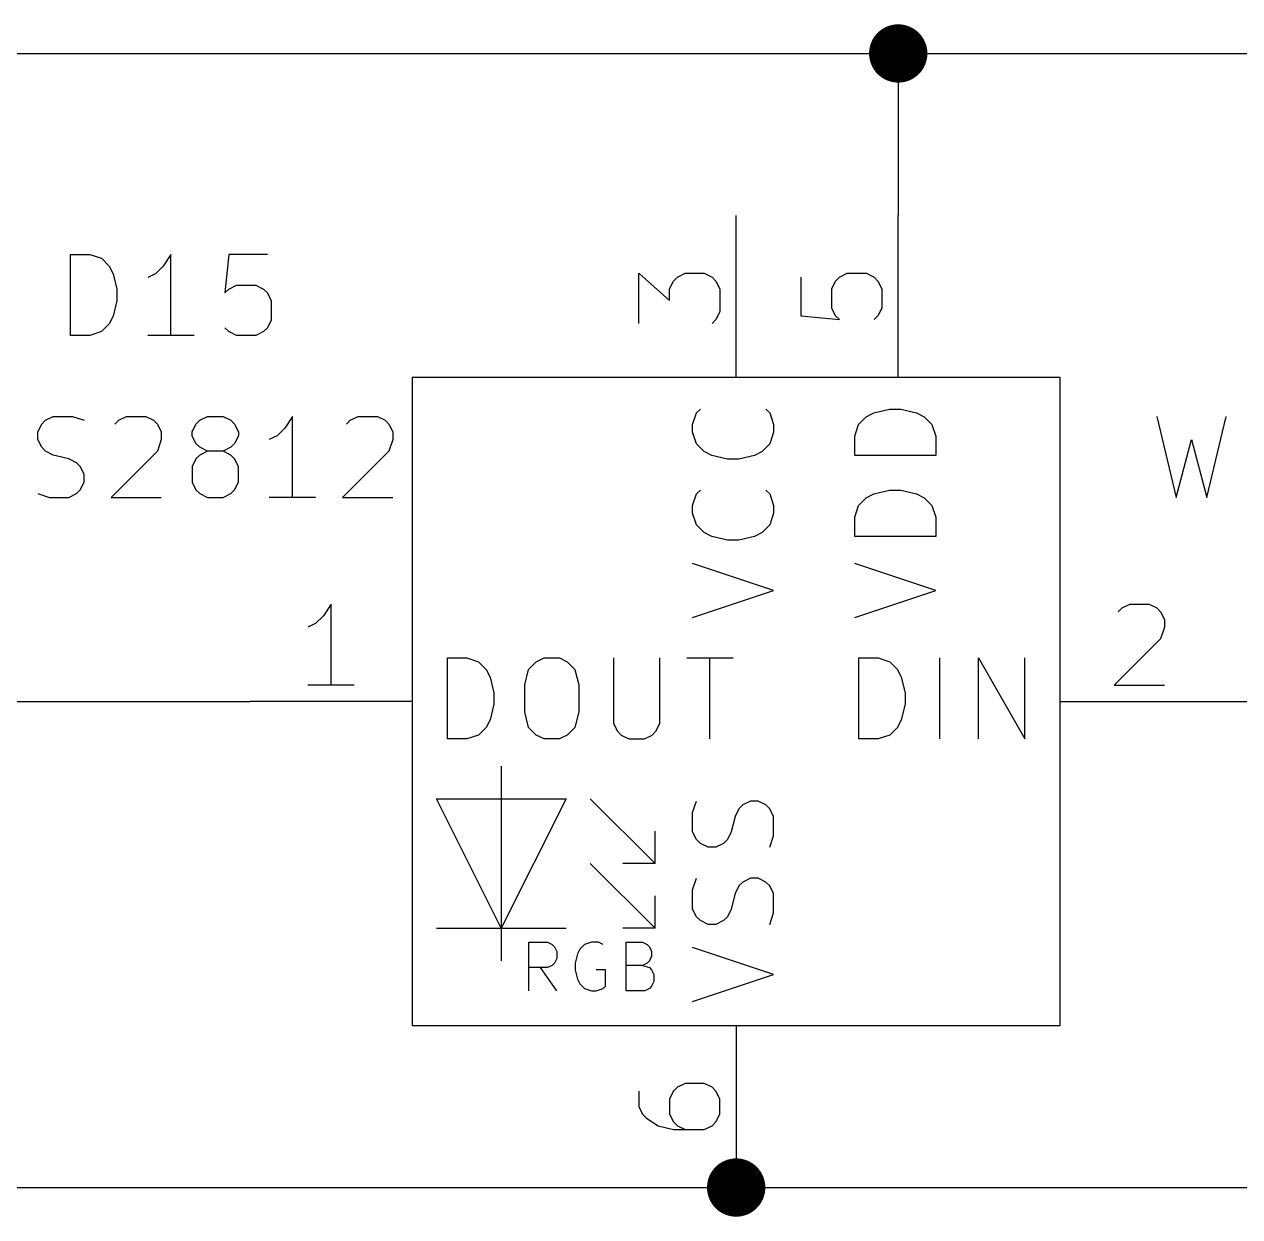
# Model space of a CAD drawing. Extents: x 0.4 to 11.3, y -7.9 to -0.4.
# Drawn here: x 2.461 to 3.211, y -5.568 to -4.832 of the extents above; entities that cross this region are included whole.
import ezdxf

# ---------------------------------------------------------------- set-up
doc = ezdxf.new("R2010")
doc.units = 0
doc.header["$MEASUREMENT"] = 0
for name, color, linetype in [('CYAN2', 4, 'CONTINUOUS'), ('GREEN3', 91, 'CONTINUOUS'), ('LYELLOW', 51, 'CONTINUOUS'), ('RED2', 1, 'CONTINUOUS'), ('RED3', 11, 'CONTINUOUS')]:
    doc.layers.add(name, color=color, linetype=linetype)

msp = doc.modelspace()

# ---------------------------------------------------------------- linework, layer by layer
at = {"layer": 'CYAN2', "linetype": 'CONTINUOUS'}
for p, q in [((2.48928, -5.02404), (2.48928, -4.97404)), ((2.48928, -4.97404), (2.50119, -4.97404)), ((2.48928, -5.02404), (2.48928, -4.97404)), ((2.48928, -4.97404), (2.50119, -4.97404)), ((2.50119, -4.97404), (2.50833, -4.97642)), ((2.50119, -4.97404), (2.50833, -4.97642)), ((2.50833, -4.97642), (2.51309, -4.98119)), ((2.50833, -4.97642), (2.51309, -4.98119)), ((2.55119, -4.97404), (2.54643, -4.98119)), ((2.55119, -4.97404), (2.54643, -4.98119)), ((2.55119, -5.02404), (2.55119, -4.97404)), ((2.55119, -5.02404), (2.55119, -4.97404)), ((2.5869, -4.97404), (2.58452, -4.99785)), ((2.5869, -4.97404), (2.58452, -4.99785)), ((2.61071, -4.97404), (2.5869, -4.97404)), ((2.61071, -4.97404), (2.5869, -4.97404)), ((2.51309, -4.98119), (2.51548, -4.98594)), ((2.51309, -4.98119), (2.51548, -4.98594)), ((2.51548, -4.98594), (2.51785, -4.99547)), ((2.51548, -4.98594), (2.51785, -4.99547)), ((2.54167, -4.98594), (2.53691, -4.98833)), ((2.54167, -4.98594), (2.53691, -4.98833)), ((2.54643, -4.98119), (2.54167, -4.98594)), ((2.54643, -4.98119), (2.54167, -4.98594)), ((2.5869, -4.99547), (2.59167, -4.99309)), ((2.5869, -4.99547), (2.59167, -4.99309)), ((2.59167, -4.99309), (2.60357, -4.99309)), ((2.59167, -4.99309), (2.60357, -4.99309)), ((2.60357, -4.99309), (2.60833, -4.99547)), ((2.60357, -4.99309), (2.60833, -4.99547)), ((2.51785, -4.99547), (2.51785, -5.00261)), ((2.51785, -4.99547), (2.51785, -5.00261)), ((2.58452, -4.99785), (2.5869, -4.99547)), ((2.58452, -4.99785), (2.5869, -4.99547)), ((2.60833, -4.99547), (2.61071, -4.99785)), ((2.60833, -4.99547), (2.61071, -4.99785)), ((2.61071, -4.99785), (2.61309, -5.00261)), ((2.61071, -4.99785), (2.61309, -5.00261)), ((2.51785, -5.00261), (2.51548, -5.01213)), ((2.51785, -5.00261), (2.51548, -5.01213)), ((2.61309, -5.00261), (2.61309, -5.01452)), ((2.61309, -5.00261), (2.61309, -5.01452)), ((2.51309, -5.0169), (2.50833, -5.02166)), ((2.51309, -5.0169), (2.50833, -5.02166)), ((2.51548, -5.01213), (2.51309, -5.0169)), ((2.51548, -5.01213), (2.51309, -5.0169)), ((2.61309, -5.01452), (2.61071, -5.01928)), ((2.61309, -5.01452), (2.61071, -5.01928)), ((2.50119, -5.02404), (2.48928, -5.02404)), ((2.50119, -5.02404), (2.48928, -5.02404)), ((2.50833, -5.02166), (2.50119, -5.02404)), ((2.50833, -5.02166), (2.50119, -5.02404)), ((2.56548, -5.02404), (2.53691, -5.02404)), ((2.56548, -5.02404), (2.53691, -5.02404)), ((2.5869, -5.02166), (2.58452, -5.01928)), ((2.5869, -5.02166), (2.58452, -5.01928)), ((2.59167, -5.02404), (2.5869, -5.02166)), ((2.59167, -5.02404), (2.5869, -5.02166)), ((2.60357, -5.02404), (2.59167, -5.02404)), ((2.60357, -5.02404), (2.59167, -5.02404)), ((2.60833, -5.02166), (2.60357, -5.02404)), ((2.60833, -5.02166), (2.60357, -5.02404)), ((2.61071, -5.01928), (2.60833, -5.02166)), ((2.61071, -5.01928), (2.60833, -5.02166)), ((2.87551, -5.0719), (2.87789, -5.06952)), ((2.87551, -5.0719), (2.87789, -5.06952)), ((2.91837, -5.06952), (2.92075, -5.0719)), ((2.91837, -5.06952), (2.92075, -5.0719)), ((2.98504, -5.0719), (2.99456, -5.06952)), ((2.98504, -5.0719), (2.99456, -5.06952)), ((2.99456, -5.06952), (3.0017, -5.06952)), ((2.99456, -5.06952), (3.0017, -5.06952)), ((3.0017, -5.06952), (3.01122, -5.0719)), ((3.0017, -5.06952), (3.01122, -5.0719)), ((2.47143, -5.0788), (2.47381, -5.07642)), ((2.47143, -5.0788), (2.47381, -5.07642)), ((2.47381, -5.07642), (2.47857, -5.07404)), ((2.47381, -5.07642), (2.47857, -5.07404)), ((2.47857, -5.07404), (2.49047, -5.07404)), ((2.47857, -5.07404), (2.49047, -5.07404)), ((2.49047, -5.07404), (2.49762, -5.07642)), ((2.49047, -5.07404), (2.49762, -5.07642)), ((2.51667, -5.0788), (2.51904, -5.07642)), ((2.51667, -5.0788), (2.51904, -5.07642)), ((2.51904, -5.07642), (2.52381, -5.07404)), ((2.51904, -5.07642), (2.52381, -5.07404)), ((2.52381, -5.07404), (2.53571, -5.07404)), ((2.52381, -5.07404), (2.53571, -5.07404)), ((2.53571, -5.07404), (2.54047, -5.07642)), ((2.53571, -5.07404), (2.54047, -5.07642)), ((2.54047, -5.07642), (2.54285, -5.0788)), ((2.54047, -5.07642), (2.54285, -5.0788)), ((2.56666, -5.0788), (2.56904, -5.07642)), ((2.56666, -5.0788), (2.56904, -5.07642)), ((2.56904, -5.07642), (2.57381, -5.07404)), ((2.56904, -5.07642), (2.57381, -5.07404)), ((2.57381, -5.07404), (2.58333, -5.07404)), ((2.57381, -5.07404), (2.58333, -5.07404)), ((2.58333, -5.07404), (2.58809, -5.07642)), ((2.58333, -5.07404), (2.58809, -5.07642)), ((2.58809, -5.07642), (2.59047, -5.0788)), ((2.58809, -5.07642), (2.59047, -5.0788)), ((2.62619, -5.07404), (2.62143, -5.08119)), ((2.62619, -5.07404), (2.62143, -5.08119)), ((2.62619, -5.12404), (2.62619, -5.07404)), ((2.62619, -5.12404), (2.62619, -5.07404)), ((2.65952, -5.0788), (2.6619, -5.07642)), ((2.65952, -5.0788), (2.6619, -5.07642)), ((2.6619, -5.07642), (2.66666, -5.07404)), ((2.6619, -5.07642), (2.66666, -5.07404)), ((2.66666, -5.07404), (2.67857, -5.07404)), ((2.66666, -5.07404), (2.67857, -5.07404)), ((2.67857, -5.07404), (2.68333, -5.07642)), ((2.67857, -5.07404), (2.68333, -5.07642)), ((2.68333, -5.07642), (2.68571, -5.0788)), ((2.68333, -5.07642), (2.68571, -5.0788)), ((2.87313, -5.07905), (2.87551, -5.0719)), ((2.87313, -5.07905), (2.87551, -5.0719)), ((2.92075, -5.0719), (2.92313, -5.07905)), ((2.92075, -5.0719), (2.92313, -5.07905)), ((2.97551, -5.07905), (2.98028, -5.07428)), ((2.97551, -5.07905), (2.98028, -5.07428)), ((2.98028, -5.07428), (2.98504, -5.0719)), ((2.98028, -5.07428), (2.98504, -5.0719)), ((3.01122, -5.0719), (3.01599, -5.07428)), ((3.01122, -5.0719), (3.01599, -5.07428)), ((3.01599, -5.07428), (3.02075, -5.07905)), ((3.01599, -5.07428), (3.02075, -5.07905)), ((3.15952, -5.07404), (3.17143, -5.12404)), ((3.15952, -5.07404), (3.17143, -5.12404)), ((3.19048, -5.12404), (3.20238, -5.07404)), ((3.19048, -5.12404), (3.20238, -5.07404)), ((2.46905, -5.08356), (2.47143, -5.0788)), ((2.46905, -5.08356), (2.47143, -5.0788)), ((2.46905, -5.08833), (2.46905, -5.08356)), ((2.46905, -5.08833), (2.46905, -5.08356)), ((2.54285, -5.0788), (2.54524, -5.08356)), ((2.54285, -5.0788), (2.54524, -5.08356)), ((2.54524, -5.08356), (2.54524, -5.08833)), ((2.54524, -5.08356), (2.54524, -5.08833)), ((2.56428, -5.08356), (2.56666, -5.0788)), ((2.56428, -5.08356), (2.56666, -5.0788)), ((2.56428, -5.08594), (2.56428, -5.08356)), ((2.56428, -5.08594), (2.56428, -5.08356)), ((2.59047, -5.0788), (2.59285, -5.08356)), ((2.59047, -5.0788), (2.59285, -5.08356)), ((2.59285, -5.08356), (2.59285, -5.08594)), ((2.59285, -5.08356), (2.59285, -5.08594)), ((2.62143, -5.08119), (2.61666, -5.08594)), ((2.62143, -5.08119), (2.61666, -5.08594)), ((2.68571, -5.0788), (2.68809, -5.08356)), ((2.68571, -5.0788), (2.68809, -5.08356)), ((2.68809, -5.08356), (2.68809, -5.08833)), ((2.68809, -5.08356), (2.68809, -5.08833)), ((2.87313, -5.08381), (2.87313, -5.07905)), ((2.87313, -5.08381), (2.87313, -5.07905)), ((2.87551, -5.09095), (2.87313, -5.08381)), ((2.87551, -5.09095), (2.87313, -5.08381)), ((2.92313, -5.08381), (2.92075, -5.09095)), ((2.92313, -5.08381), (2.92075, -5.09095)), ((2.92313, -5.07905), (2.92313, -5.08381)), ((2.92313, -5.07905), (2.92313, -5.08381)), ((2.97313, -5.08619), (2.97551, -5.07905)), ((2.97313, -5.08619), (2.97551, -5.07905)), ((3.02075, -5.07905), (3.02313, -5.08619)), ((3.02075, -5.07905), (3.02313, -5.08619)), ((2.47143, -5.09309), (2.46905, -5.08833)), ((2.47143, -5.09309), (2.46905, -5.08833)), ((2.54524, -5.08833), (2.54285, -5.09547)), ((2.54524, -5.08833), (2.54285, -5.09547)), ((2.56666, -5.09071), (2.56428, -5.08594)), ((2.56666, -5.09071), (2.56428, -5.08594)), ((2.56904, -5.09309), (2.56666, -5.09071)), ((2.56904, -5.09309), (2.56666, -5.09071)), ((2.59047, -5.09071), (2.58809, -5.09309)), ((2.59047, -5.09071), (2.58809, -5.09309)), ((2.59285, -5.08594), (2.59047, -5.09071)), ((2.59285, -5.08594), (2.59047, -5.09071)), ((2.61666, -5.08594), (2.6119, -5.08833)), ((2.61666, -5.08594), (2.6119, -5.08833)), ((2.68809, -5.08833), (2.68571, -5.09547)), ((2.68809, -5.08833), (2.68571, -5.09547)), ((2.88028, -5.09571), (2.87551, -5.09095)), ((2.88028, -5.09571), (2.87551, -5.09095)), ((2.92075, -5.09095), (2.91599, -5.09571)), ((2.92075, -5.09095), (2.91599, -5.09571)), ((2.97313, -5.09809), (2.97313, -5.08619)), ((2.97313, -5.09809), (2.97313, -5.08619)), ((3.02313, -5.08619), (3.02313, -5.09809)), ((3.02313, -5.08619), (3.02313, -5.09809)), ((3.17143, -5.12404), (3.18095, -5.08833)), ((3.17143, -5.12404), (3.18095, -5.08833)), ((3.18095, -5.08833), (3.19048, -5.12404)), ((3.18095, -5.08833), (3.19048, -5.12404)), ((2.47381, -5.09547), (2.47143, -5.09309)), ((2.47381, -5.09547), (2.47143, -5.09309)), ((2.47857, -5.09785), (2.47381, -5.09547)), ((2.47857, -5.09785), (2.47381, -5.09547)), ((2.48809, -5.10023), (2.47857, -5.09785)), ((2.48809, -5.10023), (2.47857, -5.09785)), ((2.54285, -5.09547), (2.51428, -5.12404)), ((2.54285, -5.09547), (2.51428, -5.12404)), ((2.56904, -5.09785), (2.56666, -5.10023)), ((2.56904, -5.09785), (2.56666, -5.10023)), ((2.57381, -5.09547), (2.56904, -5.09309)), ((2.57381, -5.09547), (2.56904, -5.09309)), ((2.57381, -5.09547), (2.56904, -5.09785)), ((2.57381, -5.09547), (2.56904, -5.09785)), ((2.58333, -5.09547), (2.57381, -5.09547)), ((2.58333, -5.09547), (2.57381, -5.09547)), ((2.58809, -5.09309), (2.58333, -5.09547)), ((2.58809, -5.09309), (2.58333, -5.09547)), ((2.58809, -5.09785), (2.58333, -5.09547)), ((2.58809, -5.09785), (2.58333, -5.09547)), ((2.59047, -5.10023), (2.58809, -5.09785)), ((2.59047, -5.10023), (2.58809, -5.09785)), ((2.68571, -5.09547), (2.65714, -5.12404)), ((2.68571, -5.09547), (2.65714, -5.12404)), ((2.88504, -5.09809), (2.88028, -5.09571)), ((2.88504, -5.09809), (2.88028, -5.09571)), ((2.89456, -5.10047), (2.88504, -5.09809)), ((2.89456, -5.10047), (2.88504, -5.09809)), ((2.91122, -5.09809), (2.9017, -5.10047)), ((2.91122, -5.09809), (2.9017, -5.10047)), ((2.91599, -5.09571), (2.91122, -5.09809)), ((2.91599, -5.09571), (2.91122, -5.09809)), ((3.02313, -5.09809), (2.97313, -5.09809)), ((3.02313, -5.09809), (2.97313, -5.09809)), ((2.49285, -5.10261), (2.48809, -5.10023)), ((2.49285, -5.10261), (2.48809, -5.10023)), ((2.49524, -5.10499), (2.49285, -5.10261)), ((2.49524, -5.10499), (2.49285, -5.10261)), ((2.49762, -5.10976), (2.49524, -5.10499)), ((2.49762, -5.10976), (2.49524, -5.10499)), ((2.56666, -5.10023), (2.56428, -5.10499)), ((2.56666, -5.10023), (2.56428, -5.10499)), ((2.56428, -5.10499), (2.56428, -5.11452)), ((2.56428, -5.10499), (2.56428, -5.11452)), ((2.59285, -5.10499), (2.59047, -5.10023)), ((2.59285, -5.10499), (2.59047, -5.10023)), ((2.59285, -5.11452), (2.59285, -5.10499)), ((2.59285, -5.11452), (2.59285, -5.10499)), ((2.9017, -5.10047), (2.89456, -5.10047)), ((2.9017, -5.10047), (2.89456, -5.10047)), ((2.49524, -5.11928), (2.49762, -5.11452)), ((2.49524, -5.11928), (2.49762, -5.11452)), ((2.49762, -5.11452), (2.49762, -5.10976)), ((2.49762, -5.11452), (2.49762, -5.10976)), ((2.56428, -5.11452), (2.56666, -5.11928)), ((2.56428, -5.11452), (2.56666, -5.11928)), ((2.59047, -5.11928), (2.59285, -5.11452)), ((2.59047, -5.11928), (2.59285, -5.11452)), ((2.46905, -5.12166), (2.47619, -5.12404)), ((2.46905, -5.12166), (2.47619, -5.12404)), ((2.48809, -5.12404), (2.49285, -5.12166)), ((2.48809, -5.12404), (2.49285, -5.12166)), ((2.49285, -5.12166), (2.49524, -5.11928)), ((2.49285, -5.12166), (2.49524, -5.11928)), ((2.56666, -5.11928), (2.56904, -5.12166)), ((2.56666, -5.11928), (2.56904, -5.12166)), ((2.56904, -5.12166), (2.57381, -5.12404)), ((2.56904, -5.12166), (2.57381, -5.12404)), ((2.58333, -5.12404), (2.58809, -5.12166)), ((2.58333, -5.12404), (2.58809, -5.12166)), ((2.58809, -5.12166), (2.59047, -5.11928)), ((2.58809, -5.12166), (2.59047, -5.11928)), ((2.87313, -5.12905), (2.87551, -5.1219)), ((2.87313, -5.12905), (2.87551, -5.1219)), ((2.87551, -5.1219), (2.87789, -5.11952)), ((2.87551, -5.1219), (2.87789, -5.11952)), ((2.91837, -5.11952), (2.92075, -5.1219)), ((2.91837, -5.11952), (2.92075, -5.1219)), ((2.92075, -5.1219), (2.92313, -5.12905)), ((2.92075, -5.1219), (2.92313, -5.12905)), ((2.98028, -5.12428), (2.98504, -5.1219)), ((2.98028, -5.12428), (2.98504, -5.1219)), ((2.98504, -5.1219), (2.99456, -5.11952)), ((2.98504, -5.1219), (2.99456, -5.11952)), ((2.99456, -5.11952), (3.0017, -5.11952)), ((2.99456, -5.11952), (3.0017, -5.11952)), ((3.0017, -5.11952), (3.01122, -5.1219)), ((3.0017, -5.11952), (3.01122, -5.1219)), ((3.01122, -5.1219), (3.01599, -5.12428)), ((3.01122, -5.1219), (3.01599, -5.12428)), ((2.47619, -5.12404), (2.48809, -5.12404)), ((2.47619, -5.12404), (2.48809, -5.12404)), ((2.51428, -5.12404), (2.54524, -5.12404)), ((2.51428, -5.12404), (2.54524, -5.12404)), ((2.57381, -5.12404), (2.58333, -5.12404)), ((2.57381, -5.12404), (2.58333, -5.12404)), ((2.64047, -5.12404), (2.6119, -5.12404)), ((2.64047, -5.12404), (2.6119, -5.12404)), ((2.65714, -5.12404), (2.68809, -5.12404)), ((2.65714, -5.12404), (2.68809, -5.12404)), ((2.87313, -5.13381), (2.87313, -5.12905)), ((2.87313, -5.13381), (2.87313, -5.12905)), ((2.92313, -5.12905), (2.92313, -5.13381)), ((2.92313, -5.12905), (2.92313, -5.13381)), ((2.97313, -5.13619), (2.97551, -5.12905)), ((2.97313, -5.13619), (2.97551, -5.12905)), ((2.97551, -5.12905), (2.98028, -5.12428)), ((2.97551, -5.12905), (2.98028, -5.12428)), ((3.01599, -5.12428), (3.02075, -5.12905)), ((3.01599, -5.12428), (3.02075, -5.12905)), ((3.02075, -5.12905), (3.02313, -5.13619)), ((3.02075, -5.12905), (3.02313, -5.13619)), ((2.87551, -5.14095), (2.87313, -5.13381)), ((2.87551, -5.14095), (2.87313, -5.13381)), ((2.92313, -5.13381), (2.92075, -5.14095)), ((2.92313, -5.13381), (2.92075, -5.14095)), ((2.97313, -5.14809), (2.97313, -5.13619)), ((2.97313, -5.14809), (2.97313, -5.13619)), ((3.02313, -5.13619), (3.02313, -5.14809)), ((3.02313, -5.13619), (3.02313, -5.14809)), ((2.88028, -5.14571), (2.87551, -5.14095)), ((2.88028, -5.14571), (2.87551, -5.14095)), ((2.92075, -5.14095), (2.91599, -5.14571)), ((2.92075, -5.14095), (2.91599, -5.14571)), ((2.88504, -5.14809), (2.88028, -5.14571)), ((2.88504, -5.14809), (2.88028, -5.14571)), ((2.89456, -5.15047), (2.88504, -5.14809)), ((2.89456, -5.15047), (2.88504, -5.14809)), ((2.9017, -5.15047), (2.89456, -5.15047)), ((2.9017, -5.15047), (2.89456, -5.15047)), ((2.91122, -5.14809), (2.9017, -5.15047)), ((2.91122, -5.14809), (2.9017, -5.15047)), ((2.91599, -5.14571), (2.91122, -5.14809)), ((2.91599, -5.14571), (2.91122, -5.14809)), ((3.02313, -5.14809), (2.97313, -5.14809)), ((3.02313, -5.14809), (2.97313, -5.14809)), ((2.92313, -5.18143), (2.87313, -5.16476)), ((2.92313, -5.18143), (2.87313, -5.16476)), ((3.02313, -5.18143), (2.97313, -5.16476)), ((3.02313, -5.18143), (2.97313, -5.16476)), ((2.87313, -5.19809), (2.92313, -5.18143)), ((2.87313, -5.19809), (2.92313, -5.18143)), ((2.97313, -5.19809), (3.02313, -5.18143)), ((2.97313, -5.19809), (3.02313, -5.18143)), ((2.7219, -5.27313), (2.7219, -5.22313)), ((2.7219, -5.22313), (2.73381, -5.22313)), ((2.7219, -5.27313), (2.7219, -5.22313)), ((2.7219, -5.22313), (2.73381, -5.22313)), ((2.73381, -5.22313), (2.74095, -5.22551)), ((2.73381, -5.22313), (2.74095, -5.22551)), ((2.74095, -5.22551), (2.74571, -5.23028)), ((2.74095, -5.22551), (2.74571, -5.23028)), ((2.7719, -5.23028), (2.77667, -5.22551)), ((2.7719, -5.23028), (2.77667, -5.22551)), ((2.77667, -5.22551), (2.78143, -5.22313)), ((2.77667, -5.22551), (2.78143, -5.22313)), ((2.78143, -5.22313), (2.79095, -5.22313)), ((2.78143, -5.22313), (2.79095, -5.22313)), ((2.79095, -5.22313), (2.79571, -5.22551)), ((2.79095, -5.22313), (2.79571, -5.22551)), ((2.79571, -5.22551), (2.80047, -5.23028)), ((2.79571, -5.22551), (2.80047, -5.23028)), ((2.82428, -5.22313), (2.82428, -5.26361)), ((2.82428, -5.22313), (2.82428, -5.26361)), ((2.85285, -5.26361), (2.85285, -5.22313)), ((2.85285, -5.26361), (2.85285, -5.22313)), ((2.86952, -5.22313), (2.89809, -5.22313)), ((2.86952, -5.22313), (2.89809, -5.22313)), ((2.88381, -5.27313), (2.88381, -5.22313)), ((2.88381, -5.27313), (2.88381, -5.22313)), ((2.97571, -5.27313), (2.97571, -5.22313)), ((2.97571, -5.22313), (2.98761, -5.22313)), ((2.97571, -5.27313), (2.97571, -5.22313)), ((2.97571, -5.22313), (2.98761, -5.22313)), ((2.98761, -5.22313), (2.99476, -5.22551)), ((2.98761, -5.22313), (2.99476, -5.22551)), ((2.99476, -5.22551), (2.99952, -5.23028)), ((2.99476, -5.22551), (2.99952, -5.23028)), ((3.02571, -5.27313), (3.02571, -5.22313)), ((3.02571, -5.27313), (3.02571, -5.22313)), ((3.04952, -5.27313), (3.04952, -5.22313)), ((3.04952, -5.22313), (3.07809, -5.27313)), ((3.04952, -5.27313), (3.04952, -5.22313)), ((3.04952, -5.22313), (3.07809, -5.27313)), ((3.07809, -5.27313), (3.07809, -5.22313)), ((3.07809, -5.27313), (3.07809, -5.22313)), ((2.74571, -5.23028), (2.74809, -5.23504)), ((2.74571, -5.23028), (2.74809, -5.23504)), ((2.76952, -5.2398), (2.7719, -5.23028)), ((2.76952, -5.2398), (2.7719, -5.23028)), ((2.80047, -5.23028), (2.80285, -5.2398)), ((2.80047, -5.23028), (2.80285, -5.2398)), ((2.99952, -5.23028), (3.0019, -5.23504)), ((2.99952, -5.23028), (3.0019, -5.23504)), ((2.74809, -5.23504), (2.75047, -5.24456)), ((2.74809, -5.23504), (2.75047, -5.24456)), ((2.76952, -5.25646), (2.76952, -5.2398)), ((2.76952, -5.25646), (2.76952, -5.2398)), ((2.80285, -5.2398), (2.80285, -5.25646)), ((2.80285, -5.2398), (2.80285, -5.25646)), ((3.0019, -5.23504), (3.00428, -5.24456)), ((3.0019, -5.23504), (3.00428, -5.24456)), ((2.75047, -5.24456), (2.75047, -5.2517)), ((2.75047, -5.24456), (2.75047, -5.2517)), ((3.00428, -5.24456), (3.00428, -5.2517)), ((3.00428, -5.24456), (3.00428, -5.2517)), ((2.75047, -5.2517), (2.74809, -5.26122)), ((2.75047, -5.2517), (2.74809, -5.26122)), ((2.7719, -5.26599), (2.76952, -5.25646)), ((2.7719, -5.26599), (2.76952, -5.25646)), ((2.80285, -5.25646), (2.80047, -5.26599)), ((2.80285, -5.25646), (2.80047, -5.26599)), ((3.00428, -5.2517), (3.0019, -5.26122)), ((3.00428, -5.2517), (3.0019, -5.26122)), ((2.74809, -5.26122), (2.74571, -5.26599)), ((2.74809, -5.26122), (2.74571, -5.26599)), ((2.82428, -5.26361), (2.82667, -5.26837)), ((2.82428, -5.26361), (2.82667, -5.26837)), ((2.85048, -5.26837), (2.85285, -5.26361)), ((2.85048, -5.26837), (2.85285, -5.26361)), ((3.0019, -5.26122), (2.99952, -5.26599)), ((3.0019, -5.26122), (2.99952, -5.26599)), ((2.74095, -5.27075), (2.73381, -5.27313)), ((2.74095, -5.27075), (2.73381, -5.27313)), ((2.74571, -5.26599), (2.74095, -5.27075)), ((2.74571, -5.26599), (2.74095, -5.27075)), ((2.77667, -5.27075), (2.7719, -5.26599)), ((2.77667, -5.27075), (2.7719, -5.26599)), ((2.78143, -5.27313), (2.77667, -5.27075)), ((2.78143, -5.27313), (2.77667, -5.27075)), ((2.79571, -5.27075), (2.79095, -5.27313)), ((2.79571, -5.27075), (2.79095, -5.27313)), ((2.80047, -5.26599), (2.79571, -5.27075)), ((2.80047, -5.26599), (2.79571, -5.27075)), ((2.82667, -5.26837), (2.82905, -5.27075)), ((2.82667, -5.26837), (2.82905, -5.27075)), ((2.82905, -5.27075), (2.83381, -5.27313)), ((2.82905, -5.27075), (2.83381, -5.27313)), ((2.84333, -5.27313), (2.84809, -5.27075)), ((2.84333, -5.27313), (2.84809, -5.27075)), ((2.84809, -5.27075), (2.85048, -5.26837)), ((2.84809, -5.27075), (2.85048, -5.26837)), ((2.99476, -5.27075), (2.98761, -5.27313)), ((2.99476, -5.27075), (2.98761, -5.27313)), ((2.99952, -5.26599), (2.99476, -5.27075)), ((2.99952, -5.26599), (2.99476, -5.27075)), ((2.73381, -5.27313), (2.7219, -5.27313)), ((2.73381, -5.27313), (2.7219, -5.27313)), ((2.79095, -5.27313), (2.78143, -5.27313)), ((2.79095, -5.27313), (2.78143, -5.27313)), ((2.83381, -5.27313), (2.84333, -5.27313)), ((2.83381, -5.27313), (2.84333, -5.27313)), ((2.98761, -5.27313), (2.97571, -5.27313)), ((2.98761, -5.27313), (2.97571, -5.27313)), ((2.87313, -5.31857), (2.87551, -5.31143)), ((2.87313, -5.31857), (2.87551, -5.31143)), ((2.9017, -5.31619), (2.89932, -5.32095)), ((2.9017, -5.31619), (2.89932, -5.32095)), ((2.90408, -5.31381), (2.9017, -5.31619)), ((2.90408, -5.31381), (2.9017, -5.31619)), ((2.90885, -5.31143), (2.90408, -5.31381)), ((2.90885, -5.31143), (2.90408, -5.31381)), ((2.91361, -5.31143), (2.90885, -5.31143)), ((2.91361, -5.31143), (2.90885, -5.31143)), ((2.91837, -5.31381), (2.91361, -5.31143)), ((2.91837, -5.31381), (2.91361, -5.31143)), ((2.92075, -5.31619), (2.91837, -5.31381)), ((2.92075, -5.31619), (2.91837, -5.31381)), ((2.92313, -5.32095), (2.92075, -5.31619)), ((2.92313, -5.32095), (2.92075, -5.31619)), ((2.87313, -5.33047), (2.87313, -5.31857)), ((2.87313, -5.33047), (2.87313, -5.31857)), ((2.89932, -5.32095), (2.89694, -5.33047)), ((2.89932, -5.32095), (2.89694, -5.33047)), ((2.92313, -5.33285), (2.92313, -5.32095)), ((2.92313, -5.33285), (2.92313, -5.32095)), ((2.87551, -5.33524), (2.87313, -5.33047)), ((2.87551, -5.33524), (2.87313, -5.33047)), ((2.89694, -5.33047), (2.89456, -5.33524)), ((2.89694, -5.33047), (2.89456, -5.33524)), ((2.87789, -5.33762), (2.87551, -5.33524)), ((2.87789, -5.33762), (2.87551, -5.33524)), ((2.88265, -5.34), (2.87789, -5.33762)), ((2.88265, -5.34), (2.87789, -5.33762)), ((2.88742, -5.34), (2.88265, -5.34)), ((2.88742, -5.34), (2.88265, -5.34)), ((2.89218, -5.33762), (2.88742, -5.34)), ((2.89218, -5.33762), (2.88742, -5.34)), ((2.89456, -5.33524), (2.89218, -5.33762)), ((2.89456, -5.33524), (2.89218, -5.33762)), ((2.92075, -5.34), (2.92313, -5.33285)), ((2.92075, -5.34), (2.92313, -5.33285)), ((2.87313, -5.36619), (2.87551, -5.35904)), ((2.87313, -5.36619), (2.87551, -5.35904)), ((2.90408, -5.36143), (2.9017, -5.36381)), ((2.90408, -5.36143), (2.9017, -5.36381)), ((2.90885, -5.35904), (2.90408, -5.36143)), ((2.90885, -5.35904), (2.90408, -5.36143)), ((2.91361, -5.35904), (2.90885, -5.35904)), ((2.91361, -5.35904), (2.90885, -5.35904)), ((2.91837, -5.36143), (2.91361, -5.35904)), ((2.91837, -5.36143), (2.91361, -5.35904)), ((2.92075, -5.36381), (2.91837, -5.36143)), ((2.92075, -5.36381), (2.91837, -5.36143)), ((2.87313, -5.37809), (2.87313, -5.36619)), ((2.87313, -5.37809), (2.87313, -5.36619)), ((2.89932, -5.36857), (2.89694, -5.37809)), ((2.89932, -5.36857), (2.89694, -5.37809)), ((2.9017, -5.36381), (2.89932, -5.36857)), ((2.9017, -5.36381), (2.89932, -5.36857)), ((2.92313, -5.36857), (2.92075, -5.36381)), ((2.92313, -5.36857), (2.92075, -5.36381)), ((2.92313, -5.38047), (2.92313, -5.36857)), ((2.92313, -5.38047), (2.92313, -5.36857)), ((2.87551, -5.38285), (2.87313, -5.37809)), ((2.87551, -5.38285), (2.87313, -5.37809)), ((2.87789, -5.38524), (2.87551, -5.38285)), ((2.87789, -5.38524), (2.87551, -5.38285)), ((2.89456, -5.38285), (2.89218, -5.38524)), ((2.89456, -5.38285), (2.89218, -5.38524)), ((2.89694, -5.37809), (2.89456, -5.38285)), ((2.89694, -5.37809), (2.89456, -5.38285)), ((2.92075, -5.38761), (2.92313, -5.38047)), ((2.92075, -5.38761), (2.92313, -5.38047)), ((2.88265, -5.38761), (2.87789, -5.38524)), ((2.88265, -5.38761), (2.87789, -5.38524)), ((2.88742, -5.38761), (2.88265, -5.38761)), ((2.88742, -5.38761), (2.88265, -5.38761)), ((2.89218, -5.38524), (2.88742, -5.38761)), ((2.89218, -5.38524), (2.88742, -5.38761)), ((2.92313, -5.41857), (2.87313, -5.4019)), ((2.92313, -5.41857), (2.87313, -5.4019)), ((2.87313, -5.43524), (2.92313, -5.41857)), ((2.87313, -5.43524), (2.92313, -5.41857))]:
    msp.add_line(p, q, dxfattribs=at)
at = {"layer": 'GREEN3', "linetype": 'CONTINUOUS'}
for p, q in [((2.25, -4.85), (3, -4.85)), ((3, -4.85), (3.75, -4.85)), ((3, -4.85), (3, -4.95)), ((2.45, -5.25), (2.6, -5.25)), ((3.2, -5.25), (3.35, -5.25)), ((2.15, -5.55), (2.9, -5.55)), ((2.9, -5.55), (3.65, -5.55))]:
    msp.add_line(p, q, dxfattribs=at)
at = {"layer": 'GREEN3', "const_width": 0.018}
for points in [[(2.991, -4.85, 1), (3.009, -4.85, 1)], [(2.891, -5.55, 1), (2.909, -5.55, 1)]]:
    msp.add_lwpolyline(points, format="xyb", close=True, dxfattribs=at)
at = {"layer": 'LYELLOW', "linetype": 'CONTINUOUS'}
for p, q in [((2.7, -5.05), (2.7, -5.45)), ((3.1, -5.05), (2.7, -5.05)), ((3.1, -5.45), (3.1, -5.05)), ((2.7, -5.45), (3.1, -5.45))]:
    msp.add_line(p, q, dxfattribs=at)
at = {"layer": 'RED2', "linetype": 'CONTINUOUS'}
for p, q in [((2.9, -5.05), (2.9, -4.95)), ((2.9, -5.05), (2.9, -4.95)), ((3, -5.05), (3, -4.95)), ((3, -5.05), (3, -4.95)), ((2.7, -5.05), (2.7, -5.45)), ((3.1, -5.05), (2.7, -5.05)), ((3.1, -5.45), (3.1, -5.05)), ((2.7, -5.25), (2.6, -5.25)), ((2.7, -5.25), (2.6, -5.25)), ((3.1, -5.25), (3.2, -5.25)), ((3.1, -5.25), (3.2, -5.25)), ((2.755, -5.29), (2.755, -5.39)), ((2.715, -5.31), (2.795, -5.31)), ((2.755, -5.39), (2.715, -5.31)), ((2.795, -5.31), (2.755, -5.39)), ((2.81, -5.31), (2.85, -5.35)), ((2.85, -5.35), (2.85, -5.33)), ((2.81, -5.35), (2.85, -5.39)), ((2.85, -5.35), (2.83, -5.35)), ((2.85, -5.39), (2.85, -5.37)), ((2.715, -5.39), (2.795, -5.39)), ((2.755, -5.39), (2.755, -5.41)), ((2.85, -5.39), (2.83, -5.39)), ((2.77214, -5.42856), (2.77214, -5.39856)), ((2.77214, -5.39856), (2.78357, -5.39856)), ((2.78357, -5.39856), (2.78643, -5.39999)), ((2.78643, -5.39999), (2.78785, -5.40142)), ((2.80643, -5.39999), (2.80357, -5.40285)), ((2.81071, -5.39856), (2.80643, -5.39999)), ((2.815, -5.39856), (2.81071, -5.39856)), ((2.81785, -5.39999), (2.815, -5.39856)), ((2.83214, -5.42856), (2.83214, -5.39856)), ((2.83214, -5.39856), (2.84214, -5.39856)), ((2.84214, -5.39856), (2.845, -5.39999)), ((2.845, -5.39999), (2.84643, -5.40142)), ((2.78785, -5.40142), (2.78928, -5.40428)), ((2.78928, -5.40428), (2.78928, -5.40856)), ((2.80214, -5.40571), (2.80071, -5.41142)), ((2.80357, -5.40285), (2.80214, -5.40571)), ((2.84643, -5.40142), (2.84785, -5.40428)), ((2.84785, -5.40714), (2.84643, -5.40999)), ((2.84785, -5.40428), (2.84785, -5.40714)), ((2.78357, -5.41428), (2.77214, -5.41428)), ((2.78928, -5.42856), (2.77928, -5.41428)), ((2.78643, -5.41285), (2.78357, -5.41428)), ((2.78785, -5.41142), (2.78643, -5.41285)), ((2.78928, -5.40856), (2.78785, -5.41142)), ((2.80071, -5.41142), (2.80071, -5.41571)), ((2.84214, -5.41285), (2.83214, -5.41285)), ((2.845, -5.41142), (2.84214, -5.41285)), ((2.84214, -5.41285), (2.84643, -5.41428)), ((2.84643, -5.40999), (2.845, -5.41142)), ((2.84643, -5.41428), (2.84785, -5.41571)), ((2.80071, -5.41571), (2.80214, -5.42142)), ((2.80214, -5.42142), (2.80357, -5.42428)), ((2.81928, -5.41571), (2.81357, -5.41571)), ((2.81928, -5.42571), (2.81928, -5.41571)), ((2.84785, -5.41571), (2.84928, -5.41856)), ((2.84928, -5.41856), (2.84928, -5.42285)), ((2.80357, -5.42428), (2.80643, -5.42714)), ((2.80643, -5.42714), (2.81071, -5.42856)), ((2.81071, -5.42856), (2.81357, -5.42856)), ((2.81357, -5.42856), (2.81785, -5.42714)), ((2.81785, -5.42714), (2.81928, -5.42571)), ((2.84357, -5.42856), (2.83214, -5.42856)), ((2.84643, -5.42714), (2.84357, -5.42856)), ((2.84785, -5.42571), (2.84643, -5.42714)), ((2.84928, -5.42285), (2.84785, -5.42571)), ((2.7, -5.45), (3.1, -5.45)), ((2.9, -5.45), (2.9, -5.55)), ((2.9, -5.45), (2.9, -5.55))]:
    msp.add_line(p, q, dxfattribs=at)
at = {"layer": 'RED3', "linetype": 'CONTINUOUS'}
for p, q in [((2.83988, -5.01666), (2.83988, -4.98571)), ((2.83988, -4.98571), (2.85893, -5.00238)), ((2.83988, -5.01666), (2.83988, -4.98571)), ((2.83988, -4.98571), (2.85893, -5.00238)), ((2.86369, -4.98809), (2.86845, -4.98571)), ((2.86369, -4.98809), (2.86845, -4.98571)), ((2.86845, -4.98571), (2.88035, -4.98571)), ((2.86845, -4.98571), (2.88035, -4.98571)), ((2.88035, -4.98571), (2.88512, -4.98809)), ((2.88035, -4.98571), (2.88512, -4.98809)), ((2.96369, -4.98809), (2.96845, -4.98571)), ((2.96369, -4.98809), (2.96845, -4.98571)), ((2.96845, -4.98571), (2.98035, -4.98571)), ((2.96845, -4.98571), (2.98035, -4.98571)), ((2.98035, -4.98571), (2.98512, -4.98809)), ((2.98035, -4.98571), (2.98512, -4.98809)), ((2.85893, -4.99523), (2.86131, -4.99047)), ((2.85893, -4.99523), (2.86131, -4.99047)), ((2.86131, -4.99047), (2.86369, -4.98809)), ((2.86131, -4.99047), (2.86369, -4.98809)), ((2.88512, -4.98809), (2.8875, -4.99047)), ((2.88512, -4.98809), (2.8875, -4.99047)), ((2.8875, -4.99047), (2.88988, -4.99523)), ((2.8875, -4.99047), (2.88988, -4.99523)), ((2.93988, -4.98809), (2.93988, -5.0119)), ((2.93988, -4.98809), (2.93988, -5.0119)), ((2.95893, -4.99523), (2.96131, -4.99047)), ((2.95893, -4.99523), (2.96131, -4.99047)), ((2.96131, -4.99047), (2.96369, -4.98809)), ((2.96131, -4.99047), (2.96369, -4.98809)), ((2.98512, -4.98809), (2.9875, -4.99047)), ((2.98512, -4.98809), (2.9875, -4.99047)), ((2.9875, -4.99047), (2.98988, -4.99523)), ((2.9875, -4.99047), (2.98988, -4.99523)), ((2.85893, -5.00238), (2.85893, -4.99523)), ((2.85893, -5.00238), (2.85893, -4.99523)), ((2.88988, -4.99523), (2.88988, -5.00952)), ((2.88988, -4.99523), (2.88988, -5.00952)), ((2.95893, -5.00714), (2.95893, -4.99523)), ((2.95893, -5.00714), (2.95893, -4.99523)), ((2.98988, -4.99523), (2.98988, -5.00714)), ((2.98988, -4.99523), (2.98988, -5.00714)), ((2.88988, -5.00952), (2.8875, -5.01428)), ((2.88988, -5.00952), (2.8875, -5.01428)), ((2.96131, -5.0119), (2.95893, -5.00714)), ((2.96131, -5.0119), (2.95893, -5.00714)), ((2.98988, -5.00714), (2.9875, -5.0119)), ((2.98988, -5.00714), (2.9875, -5.0119)), ((2.8875, -5.01428), (2.88512, -5.01666)), ((2.8875, -5.01428), (2.88512, -5.01666)), ((2.93988, -5.0119), (2.96369, -5.01428)), ((2.93988, -5.0119), (2.96369, -5.01428)), ((2.96369, -5.01428), (2.96131, -5.0119)), ((2.96369, -5.01428), (2.96131, -5.0119)), ((2.9875, -5.0119), (2.98512, -5.01428)), ((2.9875, -5.0119), (2.98512, -5.01428)), ((2.65, -5.18988), (2.64524, -5.19702)), ((2.65, -5.18988), (2.64524, -5.19702)), ((2.65, -5.23988), (2.65, -5.18988)), ((2.65, -5.23988), (2.65, -5.18988)), ((3.13809, -5.19226), (3.14286, -5.18988)), ((3.13809, -5.19226), (3.14286, -5.18988)), ((3.14286, -5.18988), (3.15476, -5.18988)), ((3.14286, -5.18988), (3.15476, -5.18988)), ((3.15476, -5.18988), (3.15952, -5.19226)), ((3.15476, -5.18988), (3.15952, -5.19226)), ((2.64524, -5.19702), (2.64048, -5.20178)), ((2.64524, -5.19702), (2.64048, -5.20178)), ((3.13572, -5.19464), (3.13809, -5.19226)), ((3.13572, -5.19464), (3.13809, -5.19226)), ((3.15952, -5.19226), (3.16191, -5.19464)), ((3.15952, -5.19226), (3.16191, -5.19464)), ((3.16191, -5.19464), (3.16429, -5.1994)), ((3.16191, -5.19464), (3.16429, -5.1994)), ((2.64048, -5.20178), (2.63572, -5.20417)), ((2.64048, -5.20178), (2.63572, -5.20417)), ((3.16429, -5.20417), (3.16191, -5.21131)), ((3.16429, -5.20417), (3.16191, -5.21131)), ((3.16429, -5.1994), (3.16429, -5.20417)), ((3.16429, -5.1994), (3.16429, -5.20417)), ((3.16191, -5.21131), (3.13333, -5.23988)), ((3.16191, -5.21131), (3.13333, -5.23988)), ((2.66429, -5.23988), (2.63572, -5.23988)), ((2.66429, -5.23988), (2.63572, -5.23988)), ((3.13333, -5.23988), (3.16429, -5.23988)), ((3.13333, -5.23988), (3.16429, -5.23988)), ((2.86369, -5.48809), (2.86131, -5.49047)), ((2.86369, -5.48809), (2.86131, -5.49047)), ((2.86845, -5.48571), (2.86369, -5.48809)), ((2.86845, -5.48571), (2.86369, -5.48809)), ((2.88035, -5.48571), (2.86845, -5.48571)), ((2.88035, -5.48571), (2.86845, -5.48571)), ((2.88512, -5.48809), (2.88035, -5.48571)), ((2.88512, -5.48809), (2.88035, -5.48571)), ((2.8875, -5.49047), (2.88512, -5.48809)), ((2.8875, -5.49047), (2.88512, -5.48809)), ((2.83988, -5.49047), (2.83988, -5.5)), ((2.83988, -5.49047), (2.83988, -5.5)), ((2.86131, -5.49047), (2.85893, -5.49523)), ((2.86131, -5.49047), (2.85893, -5.49523)), ((2.85893, -5.49523), (2.85893, -5.50476)), ((2.85893, -5.49523), (2.85893, -5.50476)), ((2.88988, -5.49523), (2.8875, -5.49047)), ((2.88988, -5.49523), (2.8875, -5.49047)), ((2.88988, -5.50476), (2.88988, -5.49523)), ((2.88988, -5.50476), (2.88988, -5.49523)), ((2.83988, -5.5), (2.84226, -5.50476)), ((2.83988, -5.5), (2.84226, -5.50476)), ((2.84226, -5.50476), (2.84464, -5.50714)), ((2.84226, -5.50476), (2.84464, -5.50714)), ((2.85893, -5.50476), (2.86131, -5.50952)), ((2.85893, -5.50476), (2.86131, -5.50952)), ((2.8875, -5.50952), (2.88988, -5.50476)), ((2.8875, -5.50952), (2.88988, -5.50476)), ((2.84464, -5.50714), (2.85178, -5.5119)), ((2.84464, -5.50714), (2.85178, -5.5119)), ((2.85178, -5.5119), (2.86131, -5.51428)), ((2.85178, -5.5119), (2.86131, -5.51428)), ((2.86131, -5.50952), (2.86369, -5.5119)), ((2.86131, -5.50952), (2.86369, -5.5119)), ((2.86369, -5.5119), (2.86845, -5.51428)), ((2.86369, -5.5119), (2.86845, -5.51428)), ((2.88035, -5.51428), (2.88512, -5.5119)), ((2.88035, -5.51428), (2.88512, -5.5119)), ((2.88512, -5.5119), (2.8875, -5.50952)), ((2.88512, -5.5119), (2.8875, -5.50952)), ((2.86131, -5.51428), (2.88035, -5.51428)), ((2.86131, -5.51428), (2.88035, -5.51428))]:
    msp.add_line(p, q, dxfattribs=at)

doc.saveas('drawing.dxf')
